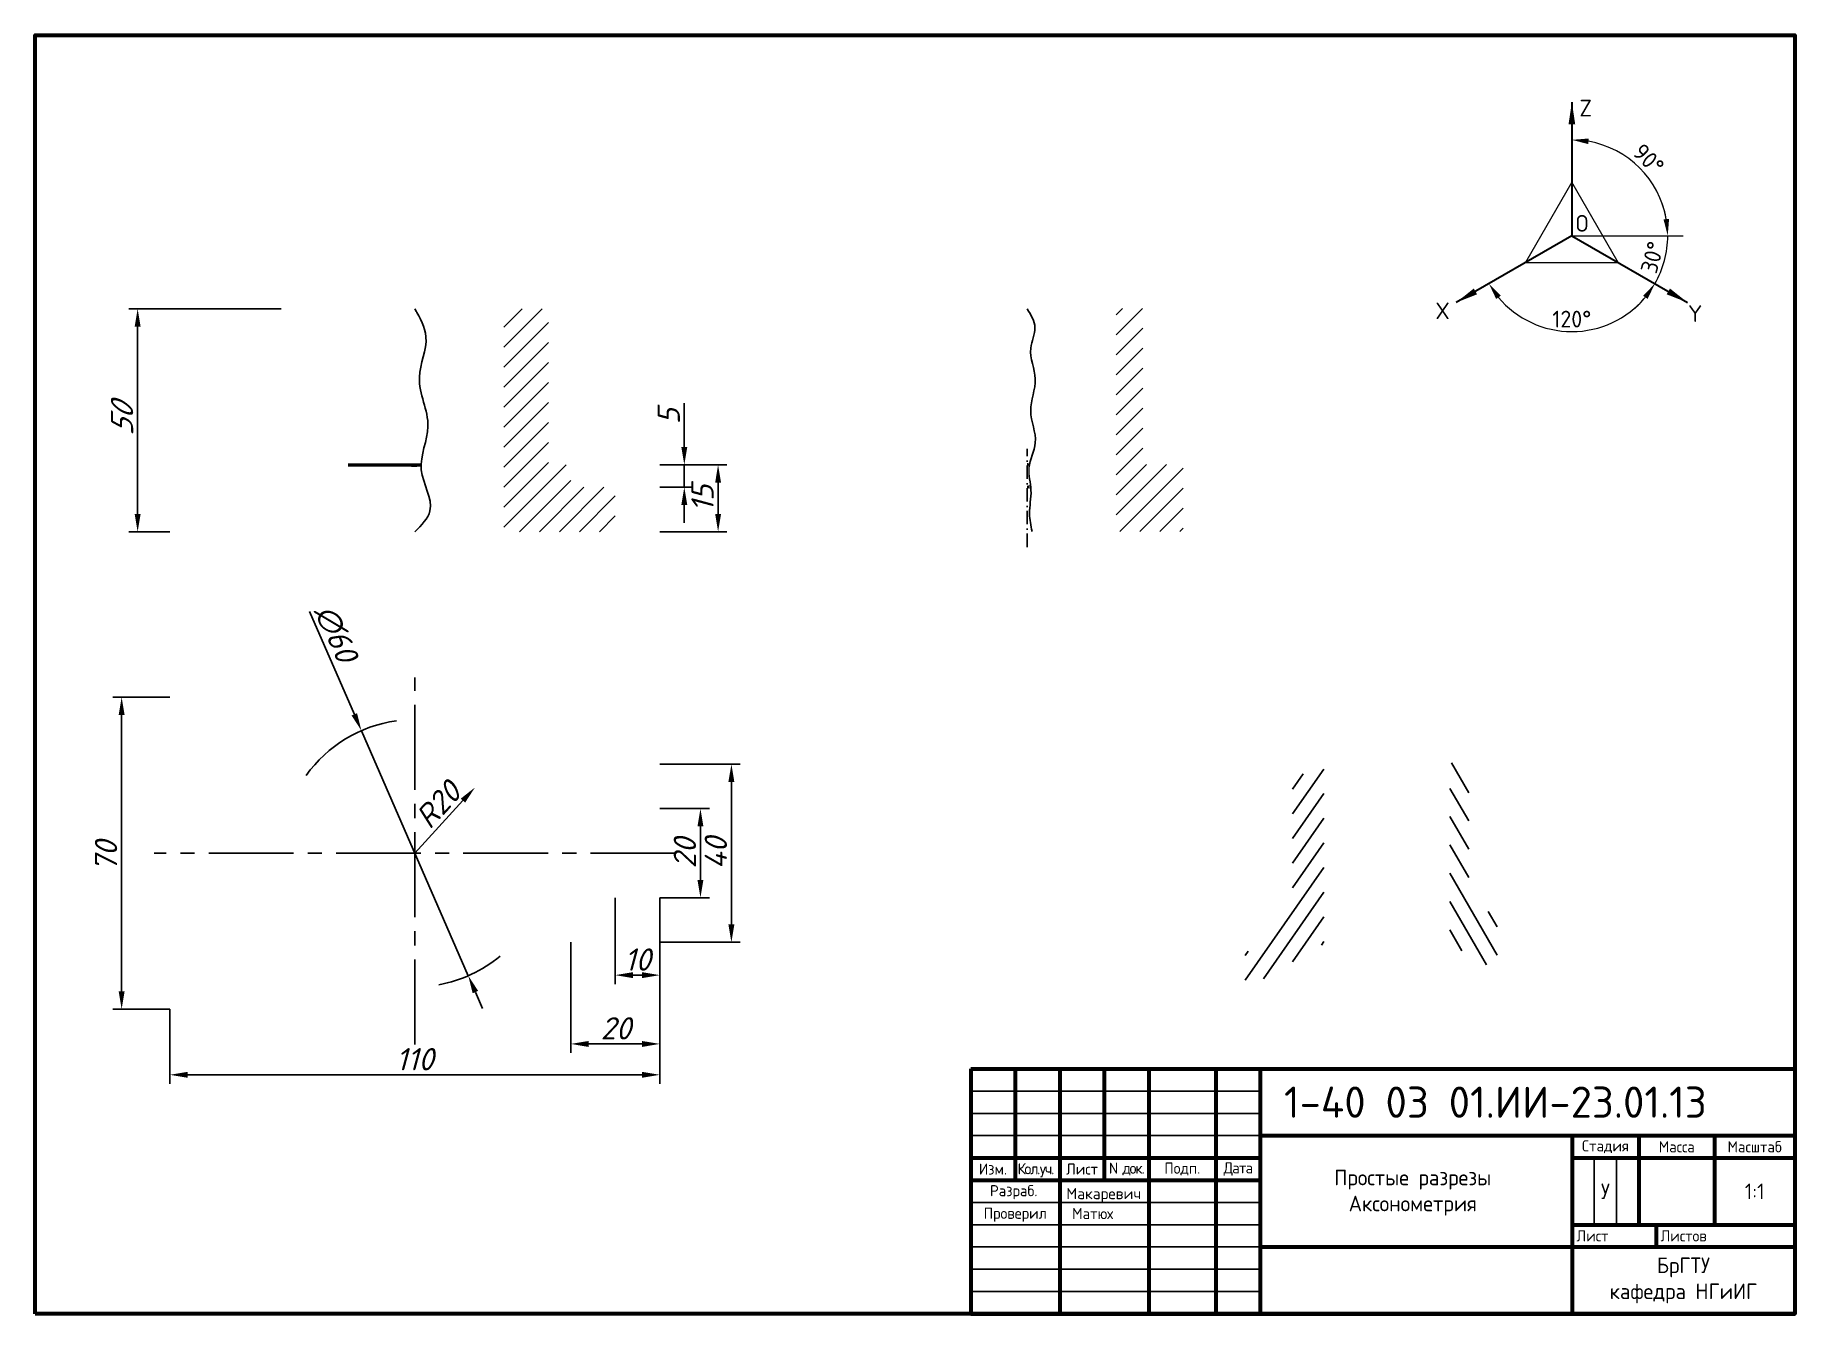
# Paper-space layout 'Лист1' of a CAD drawing. Header units: millimetres. Extents: x 12 to 407, y 3 to 290.
import ezdxf

# ---------------------------------------------------------------- set-up
doc = ezdxf.new("R2010")
doc.units = ezdxf.units.MM
doc.linetypes.add('482 Границы районов', pattern=[5, 3, -1, 0, -1])
doc.linetypes.add('CENTER2', pattern=[28.575, 19.05, -3.175, 3.175, -3.175])
doc.layers.add('MD_Видимые_0', color=7, linetype='Continuous', lineweight=50)
doc.layers.add('MD_Штриховка_0', color=7, linetype='Continuous', lineweight=25)
doc.styles.add('GOST-2.304_Type-B', font='GOST Common.ttf')
doc.styles.add('SPDS', font='isocpeur.ttf', dxfattribs={"oblique": 15})
doc.styles.get("Standard").update_dxf_attribs({"font": 'arial.ttf'})
doc.dimstyles.new('Copy of STANDARD', dxfattribs={"dimscale": 0, "dimtxt": 5, "dimasz": 4, "dimexe": 2, "dimexo": 0, "dimgap": 1, "dimtad": 1, "dimdec": 0, "dimzin": 12, "dimdsep": 46, "dimtxsty": 'SPDS', "dimcen": -3, "dimclrd": 256, "dimclre": 256, "dimadec": 0, "dimazin": 0, "dimtfac": 1, "dimtdec": 0, "dimtmove": 0, "dimatfit": 1, "dimfxl": 1, "dimtolj": 1, "dimtzin": 0, "dimarcsym": 0})

# ---------------------------------------------------------------- blocks, each defined once
blk = doc.blocks.new('*U16')
at = {"color": 0, "linetype": 'CENTER2', "transparency": 16777216}
blk.add_line((58.5, 0), (-58.5, 0), dxfattribs=at)
blk = doc.blocks.new('*U17')
at = {"color": 0, "linetype": 'CENTER2', "transparency": 16777216}
blk.add_line((0, -42.93), (0, 39.46), dxfattribs=at)
blk = doc.blocks.new('*U24')
at = {"color": 0, "linetype": '482 Границы районов', "transparency": 16777216}
blk.add_line((0, -11), (0, 11), dxfattribs=at)
blk = doc.blocks.new('*D25')
at = {"lineweight": -2, "transparency": 16777216}
for p, q in [((67.17, 229.02), (32.94, 229.02)), ((34.94, 225.02), (34.94, 183.02)), ((42.17, 179.02), (32.94, 179.02))]:
    blk.add_line(p, q, dxfattribs=at)
at = {"transparency": 16777216}
for points in [[(34.27, 225.02), (35.61, 225.02), (34.94, 229.02)], [(34.27, 183.02), (35.61, 183.02), (34.94, 179.02)]]:
    blk.add_solid(points, dxfattribs=at)
at = {"layer": 'Defpoints', "color": 0, "transparency": 16777216}
for p in [(67.17, 229.02), (34.94, 179.02), (42.17, 179.02)]:
    blk.add_point(p, dxfattribs=at)
at = {"color": 0, "transparency": 16777216, "insert": (31.44, 204.02), "char_height": 5, "attachment_point": 5, "rotation": 90, "style": 'SPDS'}
blk.add_mtext('\\A1;{\\fISOCPEUR|b0|i1|c204|p34;50}', dxfattribs=at)
blk = doc.blocks.new('*D27')
at = {"lineweight": -2, "transparency": 16777216}
for p, q in [((152.17, 194.02), (167.24, 194.02)), ((165.24, 183.02), (165.24, 190.02)), ((152.17, 179.02), (167.24, 179.02))]:
    blk.add_line(p, q, dxfattribs=at)
at = {"transparency": 16777216}
for points in [[(164.58, 190.02), (165.91, 190.02), (165.24, 194.02)], [(164.58, 183.02), (165.91, 183.02), (165.24, 179.02)]]:
    blk.add_solid(points, dxfattribs=at)
at = {"layer": 'Defpoints', "color": 0, "transparency": 16777216}
for p in [(152.17, 194.02), (165.24, 194.02), (152.17, 179.02)]:
    blk.add_point(p, dxfattribs=at)
at = {"color": 0, "transparency": 16777216, "insert": (161.74, 186.52), "char_height": 5, "attachment_point": 5, "rotation": 90, "style": 'SPDS'}
blk.add_mtext('\\A1;15', dxfattribs=at)
blk = doc.blocks.new('*D28')
at = {"lineweight": -2, "transparency": 16777216}
for p, q in [((42.17, 141.85), (29.35, 141.85)), ((31.35, 137.85), (31.35, 75.85)), ((42.17, 71.85), (29.35, 71.85))]:
    blk.add_line(p, q, dxfattribs=at)
at = {"transparency": 16777216}
for points in [[(30.68, 137.85), (32.02, 137.85), (31.35, 141.85)], [(30.68, 75.85), (32.02, 75.85), (31.35, 71.85)]]:
    blk.add_solid(points, dxfattribs=at)
at = {"layer": 'Defpoints', "color": 0, "transparency": 16777216}
for p in [(42.17, 141.85), (31.35, 71.85), (42.17, 71.85)]:
    blk.add_point(p, dxfattribs=at)
at = {"color": 0, "transparency": 16777216, "insert": (27.85, 106.17), "char_height": 5, "attachment_point": 5, "rotation": 90, "style": 'SPDS'}
blk.add_mtext('\\A1;70', dxfattribs=at)
blk = doc.blocks.new('*D29')
at = {"lineweight": -2, "transparency": 16777216}
for p, q in [((132.17, 86.85), (132.17, 62.04)), ((152.17, 86.85), (152.17, 62.04)), ((148.17, 64.04), (136.17, 64.04))]:
    blk.add_line(p, q, dxfattribs=at)
at = {"transparency": 16777216}
for points in [[(136.17, 64.7), (136.17, 63.37), (132.17, 64.04)], [(148.17, 64.7), (148.17, 63.37), (152.17, 64.04)]]:
    blk.add_solid(points, dxfattribs=at)
at = {"layer": 'Defpoints', "color": 0, "transparency": 16777216}
for p in [(132.17, 86.85), (152.17, 86.85), (132.17, 64.04)]:
    blk.add_point(p, dxfattribs=at)
at = {"color": 0, "transparency": 16777216, "insert": (142.29, 67.54), "char_height": 5, "attachment_point": 5, "style": 'SPDS'}
blk.add_mtext('\\A1;20', dxfattribs=at)
blk = doc.blocks.new('*D30')
at = {"lineweight": -2, "transparency": 16777216}
for p, q in [((42.17, 71.85), (42.17, 55.11)), ((152.17, 71.85), (152.17, 55.11)), ((46.17, 57.11), (148.17, 57.11))]:
    blk.add_line(p, q, dxfattribs=at)
at = {"transparency": 16777216}
for points in [[(46.17, 57.77), (46.17, 56.44), (42.17, 57.11)], [(148.17, 57.77), (148.17, 56.44), (152.17, 57.11)]]:
    blk.add_solid(points, dxfattribs=at)
at = {"layer": 'Defpoints', "color": 0, "transparency": 16777216}
for p in [(42.17, 71.85), (152.17, 71.85), (152.17, 57.11)]:
    blk.add_point(p, dxfattribs=at)
at = {"color": 0, "transparency": 16777216, "insert": (97.17, 60.61), "char_height": 5, "attachment_point": 5, "style": 'SPDS'}
blk.add_mtext('\\A1;110', dxfattribs=at)
blk = doc.blocks.new('*D31')
at = {"lineweight": -2, "transparency": 16777216}
for p, q in [((142.17, 96.85), (142.17, 77.48)), ((152.17, 96.85), (152.17, 77.48)), ((146.17, 79.48), (148.17, 79.48))]:
    blk.add_line(p, q, dxfattribs=at)
at = {"transparency": 16777216}
for points in [[(146.17, 80.15), (146.17, 78.81), (142.17, 79.48)], [(148.17, 80.15), (148.17, 78.81), (152.17, 79.48)]]:
    blk.add_solid(points, dxfattribs=at)
at = {"layer": 'Defpoints', "color": 0, "transparency": 16777216}
for p in [(142.17, 96.85), (152.17, 96.85), (152.17, 79.48)]:
    blk.add_point(p, dxfattribs=at)
at = {"color": 0, "transparency": 16777216, "insert": (147.17, 82.98), "char_height": 5, "attachment_point": 5, "style": 'SPDS'}
blk.add_mtext('\\A1;10', dxfattribs=at)
blk = doc.blocks.new('*D33')
at = {"lineweight": -2, "transparency": 16777216}
for p, q in [((152.17, 116.85), (163.28, 116.85)), ((161.28, 112.85), (161.28, 100.85)), ((152.17, 96.85), (163.28, 96.85))]:
    blk.add_line(p, q, dxfattribs=at)
at = {"transparency": 16777216}
for points in [[(160.61, 112.85), (161.94, 112.85), (161.28, 116.85)], [(160.61, 100.85), (161.94, 100.85), (161.28, 96.85)]]:
    blk.add_solid(points, dxfattribs=at)
at = {"layer": 'Defpoints', "color": 0, "transparency": 16777216}
for p in [(152.17, 116.85), (152.17, 96.85), (161.28, 96.85)]:
    blk.add_point(p, dxfattribs=at)
at = {"color": 0, "transparency": 16777216, "insert": (157.78, 106.85), "char_height": 5, "attachment_point": 5, "rotation": 90, "style": 'SPDS'}
blk.add_mtext('\\A1;20', dxfattribs=at)
blk = doc.blocks.new('*D34')
at = {"lineweight": -2, "transparency": 16777216}
for p, q in [((152.17, 126.85), (170.23, 126.85)), ((168.23, 122.85), (168.23, 90.85)), ((152.17, 86.85), (170.23, 86.85))]:
    blk.add_line(p, q, dxfattribs=at)
at = {"transparency": 16777216}
for points in [[(167.56, 122.85), (168.89, 122.85), (168.23, 126.85)], [(167.56, 90.85), (168.89, 90.85), (168.23, 86.85)]]:
    blk.add_solid(points, dxfattribs=at)
at = {"layer": 'Defpoints', "color": 0, "transparency": 16777216}
for p in [(152.17, 126.85), (152.17, 86.85), (168.23, 86.85)]:
    blk.add_point(p, dxfattribs=at)
at = {"color": 0, "transparency": 16777216, "insert": (164.73, 106.85), "char_height": 5, "attachment_point": 5, "rotation": 90, "style": 'SPDS'}
blk.add_mtext('\\A1;40', dxfattribs=at)
blk = doc.blocks.new('*D35')
at = {"lineweight": -2, "transparency": 16777216}
blk.add_line((97.17, 106.85), (107.97, 118.66), dxfattribs=at)
at = {"transparency": 16777216}
blk.add_solid([(107.48, 119.11), (108.46, 118.21), (110.67, 121.61)], dxfattribs=at)
at = {"layer": 'Defpoints', "color": 0, "transparency": 16777216}
for p in [(110.67, 121.61), (97.17, 106.85)]:
    blk.add_point(p, dxfattribs=at)
at = {"color": 0, "transparency": 16777216, "insert": (102.38, 117.73), "char_height": 5, "attachment_point": 5, "rotation": 47.555, "style": 'SPDS'}
blk.add_mtext('\\A1;R20', dxfattribs=at)
blk = doc.blocks.new('*D36')
at = {"lineweight": -2, "transparency": 16777216}
for p, q in [((83.59, 138.02), (73.52, 161.12)), ((109.16, 79.35), (85.18, 134.35)), ((110.76, 75.68), (112.36, 72.02))]:
    blk.add_line(p, q, dxfattribs=at)
at = {"transparency": 16777216}
for points in [[(84.2, 138.28), (82.97, 137.75), (85.18, 134.35)], [(111.37, 75.95), (110.15, 75.42), (109.16, 79.35)]]:
    blk.add_solid(points, dxfattribs=at)
at = {"layer": 'Defpoints', "color": 0, "transparency": 16777216}
for p in [(85.18, 134.35), (109.16, 79.35)]:
    blk.add_point(p, dxfattribs=at)
at = {"color": 0, "transparency": 16777216, "insert": (79.49, 156.17), "char_height": 5, "attachment_point": 5, "rotation": 293.5531, "style": 'SPDS'}
blk.add_mtext('\\A1;∅60', dxfattribs=at)
blk = doc.blocks.new('*D37')
at = {"lineweight": -2, "transparency": 16777216}
for p, q in [((157.66, 198.02), (157.66, 207.86)), ((152.17, 194.02), (159.66, 194.02)), ((157.66, 189.02), (157.66, 194.02)), ((152.17, 189.02), (159.66, 189.02)), ((157.66, 185.02), (157.66, 181.02))]:
    blk.add_line(p, q, dxfattribs=at)
at = {"transparency": 16777216}
for points in [[(156.99, 198.02), (158.32, 198.02), (157.66, 194.02)], [(156.99, 185.02), (158.32, 185.02), (157.66, 189.02)]]:
    blk.add_solid(points, dxfattribs=at)
at = {"layer": 'Defpoints', "color": 0, "transparency": 16777216}
for p in [(152.17, 194.02), (157.66, 194.02), (152.17, 189.02)]:
    blk.add_point(p, dxfattribs=at)
at = {"color": 0, "transparency": 16777216, "insert": (154.16, 204.94), "char_height": 5, "attachment_point": 5, "rotation": 90, "style": 'SPDS'}
blk.add_mtext('\\A1;5', dxfattribs=at)

psp = doc.layouts.new('Лист1')

# ---------------------------------------------------------------- hatches: boundary and pattern name
at = {"layer": 'MD_Штриховка_0'}
h = psp.add_hatch(dxfattribs=at)
h.set_pattern_fill('ANSI31', color=256, style=0)
h.paths.add_polyline_path([(127.17, 194.02), (127.17, 229.02), (117.17, 229.02), (117.17, 179.02), (142.17, 179.02), (142.17, 189.02), (132.17, 189.02), (132.17, 194.02)], flags=0)
h = psp.add_hatch(dxfattribs=at)
h.set_pattern_fill('ANSI31', color=256, style=0)
h.paths.add_polyline_path([(269.62, 179.08), (269.62, 194.08), (260.6, 194.08), (260.6, 229.08), (254.62, 229.08), (254.62, 179.08)], flags=0)
h = psp.add_hatch(dxfattribs=at)
h.set_pattern_fill('ANSI31', color=256, angle=10, style=0)
h.paths.add_polyline_path([(283.56, 84.49), (283.56, 76.32), (301.23, 86.53), (301.23, 127.35), (294.16, 123.27), (294.16, 94.69), (290.63, 92.65), (290.63, 88.57)], flags=0)
h = psp.add_hatch(dxfattribs=at)
h.set_pattern_fill('ANSI31', color=256, angle=75, style=0)
h.paths.add_polyline_path([(340.12, 80.4), (340.12, 92.65), (333.75, 96.33), (333.75, 124.91), (329.52, 127.35), (329.52, 86.53)], flags=0)

# ---------------------------------------------------------------- linework, layer by layer
at = {"lineweight": 30}
for p, q in [((356.9, 275.45), (356.9, 245.45)), ((356.9, 245.45), (330.92, 230.45)), ((356.9, 245.45), (382.88, 230.45))]:
    psp.add_line(p, q, dxfattribs=at)
at = {"color": 1, "lineweight": 20}
for p, q in [((356.9, 257.45), (346.51, 239.45)), ((367.3, 239.45), (356.9, 257.45)), ((346.51, 239.45), (367.3, 239.45))]:
    psp.add_line(p, q, dxfattribs=at)
at = {"lineweight": 20}
psp.add_line((356.9, 245.45), (381.9, 245.45), dxfattribs=at)
at = {"lineweight": 60}
for p in [(406.94, 113.46), (221.94, 58.46)]:
    psp.add_line(p, (406.94, 58.46), dxfattribs=at)
at = {"linetype": 'Continuous', "lineweight": 60}
for p, q in [((221.94, 58.46), (406.94, 58.46)), ((221.94, 58.46), (221.94, 3.46)), ((231.94, 58.46), (231.94, 33.46)), ((241.94, 58.46), (241.94, 3.46)), ((251.94, 58.46), (251.94, 33.46)), ((261.94, 58.46), (261.94, 3.46)), ((276.94, 58.46), (276.94, 3.46)), ((286.94, 58.46), (286.94, 3.46)), ((406.94, 58.46), (406.94, 3.46)), ((286.94, 43.46), (406.94, 43.46)), ((356.94, 43.46), (356.94, 3.46)), ((371.94, 43.46), (371.94, 23.46)), ((388.94, 43.46), (388.94, 23.46)), ((221.94, 38.46), (286.94, 38.46)), ((356.94, 38.46), (406.94, 38.46)), ((221.94, 33.46), (286.94, 33.46)), ((356.94, 23.46), (406.94, 23.46)), ((375.81, 23.46), (375.81, 18.46)), ((286.94, 18.46), (406.94, 18.46)), ((221.94, 3.46), (406.94, 3.46))]:
    psp.add_line(p, q, dxfattribs=at)
at = {"linetype": 'Continuous'}
for p, q in [((221.94, 53.46), (286.94, 53.46)), ((221.94, 48.46), (286.94, 48.46)), ((221.94, 43.46), (286.94, 43.46)), ((361.94, 38.46), (361.94, 23.46)), ((366.94, 38.46), (366.94, 23.46)), ((221.94, 28.46), (286.94, 28.46)), ((221.94, 23.46), (286.94, 23.46)), ((221.94, 18.46), (286.94, 18.46)), ((221.94, 13.46), (286.94, 13.46)), ((221.94, 8.46), (286.94, 8.46))]:
    psp.add_line(p, q, dxfattribs=at)
at = {"lineweight": 60}
psp.add_lwpolyline([(11.94, 3.46), (11.94, 290.46), (406.94, 290.46), (406.94, 3.46), (11.94, 3.46)], dxfattribs=at)
at = {"lineweight": 20}
for points in [[(356.9, 275.45, 0, 1.5, 0), (356.9, 270.45, 1.5, 1.5, 0)], [(330.92, 230.45, 0, 1.5, 0), (335.25, 232.95, 1.5, 1.5, 0)], [(382.88, 230.45, 0, 1.5, 0), (378.55, 232.95, 1.5, 1.5, 0)]]:
    psp.add_lwpolyline(points, format="xyseb", dxfattribs=at)
for start, end in [(9.9966, 80.0034), (9.9966, 19.9933), (330, 0), (219.9966, 320.0034), (310.0067, 320.0034)]:
    psp.add_arc((356.9, 245.45), 21.52, start, end, dxfattribs=at)
for start, end in [(97.9551, 144.4055), (280.3846, 309.6287)]:
    psp.add_arc((97.17, 106.85), 30, start, end)
for points in [[(97.17, 229.02), (99.67, 222.78), (98.18, 213.67), (100.12, 202.63), (98.62, 192.93), (100.57, 183.68), (97.17, 179.02)], [(234.64, 229.04), (236.38, 224.85), (235.42, 220.21), (236.45, 213.32), (235.42, 206.17), (236.45, 198.96), (235.03, 193.35), (235.48, 188.33), (235.15, 183.02), (235.73, 179.09)]]:
    psp.add_spline(points, degree=3)
for points in [[(360.58, 266.02), (360.69, 267.27), (356.9, 266.97)], [(378.72, 249.24), (377.47, 249.13), (378.42, 245.45)], [(378.72, 249.24), (377.47, 249.13), (378.42, 245.45)], [(339.9, 231.26), (340.93, 231.98), (338.27, 234.69)], [(372.88, 231.98), (373.9, 231.26), (375.54, 234.69)], [(372.88, 231.98), (373.9, 231.26), (375.54, 234.69)]]:
    psp.add_solid(points)
at = {"layer": 'MD_Видимые_0'}
psp.add_line((234.62, 194.08), (234.95, 194.07), dxfattribs=at)
at = {"layer": 'MD_Видимые_0', "color": 18, "true_color": 0x000000}
psp.add_line((234.62, 189.08), (235.18, 189.08), dxfattribs=at)

# ---------------------------------------------------------------- block references
at = {"linetype": 'CENTER2'}
for name in ['*U17', '*U16']:
    psp.add_blockref(name, (97.17, 106.85), dxfattribs=at)

# ---------------------------------------------------------------- texts
at = {"lineweight": 20, "char_height": 3.75, "attachment_point": 5, "style": 'GOST-2.304_Type-B'}
for s, insert in [('Z', (360.01, 274.1)), ('О', (359.18, 248.23)), ('X', (327.87, 228.6)), ('Y', (384.58, 227.98)), ('120°', (356.9, 226.74))]:
    psp.add_mtext(s, dxfattribs=dict(at, insert=insert))
for s, insert, rotation in [('90°', (374.11, 262.65), 315), ('30°', (374.97, 240.61), 75)]:
    psp.add_mtext(s, dxfattribs=dict(at, insert=insert, rotation=rotation))
at = {"lineweight": -3, "insert": (292.28, 54.47), "char_height": 7, "attachment_point": 1}
psp.add_mtext_dynamic_manual_height_columns('{\\fISOCPEUR|b0|i0|c0|p34;1-40 03 01.\\fISOCPEUR|b0|i0|c204|p34;ИИ\\fISOCPEUR|b0|i0|c0|p34;-23.01.13}', width=135.5917, gutter_width=35, heights=[0], dxfattribs=at)
at = {"linetype": 'Continuous', "style": 'GOST-2.304_Type-B'}
for s, insert, char_height, width, attachment_point in [('Стадия', (364.44, 40.96), 2.5, 13, 5), ('Масса', (380.44, 40.96), 2.5, 15, 5), ('Масштаб', (397.94, 40.96), 2.5, 16, 5), ('Изм.', (226.94, 35.96), 2.5, 8, 5), ('{\\T0.8;Кол.уч.}', (236.54, 35.69), 2.5, 9, 5), ('Лист', (246.94, 35.96), 2.5, 8, 5), ('{\\T0.8;N док.}', (256.94, 35.96), 2.5, 9, 5), ('Подп.', (269.44, 35.96), 2.5, 13, 5), ('{\\T0.9;Дата}', (281.94, 35.96), 2.5, 8, 5), ('Простые разрезы\\PАксонометрия', (321.19, 30.66), 3.5, 61.571, 5), ('Разраб.', (231.61, 30.76), 2.5, 18, 5), ('У', (364.44, 30.96), 3.5, 3, 5), ('1:1', (397.94, 30.96), 3.5, 16, 5), ('Проверил', (231.94, 25.69), 2.5, 18, 5), ('Матюх', (249.32, 25.96), 2.5, 18, 5), ('Лист', (357.94, 20.96), 2.5, 16.8636, 4), ('Листов', (376.81, 20.96), 2.5, 29.1364, 4), ('БрГТУ \\Pкафедра НГиИГ', (381.94, 10.96), 3.5, 48, 5)]:
    psp.add_mtext(s, dxfattribs=dict(at, insert=insert, char_height=char_height, width=width, attachment_point=attachment_point))
at = {"insert": (243.4, 31.69), "char_height": 2.5, "attachment_point": 1}
psp.add_mtext_dynamic_manual_height_columns('{\\fISOCPEUR|b0|i0|c204|p34;Макаревич}', width=16.9515, gutter_width=12.5, heights=[0], dxfattribs=at)

# ---------------------------------------------------------------- dimensions: what is measured, and where the dimension line sits
dim = psp.add_linear_dim(base=(34.94, 179.02), p1=(67.17, 229.02), p2=(42.17, 179.02), angle=90, text='{\\fISOCPEUR|b0|i1|c204|p34;<>}', dimstyle='Copy of STANDARD', override={"dimscale": 1, "dimlfac": -1})
dim.commit()
dim.dimension.update_dxf_attribs({"geometry": '*D25', "text_midpoint": (31.44, 204.02)})
for base, p1, p2, picture, middle in [((157.66, 194.02), (152.17, 189.02), (152.17, 194.02), '*D37', (157.66, 204.94)), ((31.35, 71.85), (42.17, 141.85), (42.17, 71.85), '*D28', (31.35, 106.17))]:
    dim = psp.add_linear_dim(base=base, p1=p1, p2=p2, angle=90, dimstyle='Copy of STANDARD', override={"dimscale": 1, "dimlfac": -1})
    dim.commit()
    dim.dimension.update_dxf_attribs({"geometry": picture, "text_midpoint": middle, "dimtype": 160})
for base, p1, p2, picture, middle in [((165.24, 194.02), (152.17, 179.02), (152.17, 194.02), '*D27', (161.74, 186.52)), ((168.23, 86.85), (152.17, 126.85), (152.17, 86.85), '*D34', (164.73, 106.85)), ((161.28, 96.85), (152.17, 116.85), (152.17, 96.85), '*D33', (157.78, 106.85))]:
    dim = psp.add_linear_dim(base=base, p1=p1, p2=p2, angle=90, dimstyle='Copy of STANDARD', override={"dimscale": 1, "dimlfac": -1})
    dim.commit()
    dim.dimension.update_dxf_attribs({"geometry": picture, "text_midpoint": middle})
dim = psp.add_diameter_dim_2p(p1=(109.16, 79.35), p2=(85.18, 134.35), dimstyle='Copy of STANDARD', override={"dimscale": 1})
dim.commit()
dim.dimension.update_dxf_attribs({"geometry": '*D36', "text_midpoint": (76.28, 154.77), "dimtype": 163})
dim = psp.add_radius_dim(center=(97.17, 106.85), mpoint=(110.67, 121.61), dimstyle='Copy of STANDARD', override={"dimscale": 1, "dimlfac": -1})
dim.commit()
dim.dimension.update_dxf_attribs({"geometry": '*D35', "text_midpoint": (104.96, 115.37), "dimtype": 164})
for base, p1, p2, picture, middle in [((152.17, 79.48), (142.17, 96.85), (152.17, 96.85), '*D31', (147.17, 79.48)), ((132.17, 64.04), (152.17, 86.85), (132.17, 86.85), '*D29', (142.29, 64.04))]:
    dim = psp.add_linear_dim(base=base, p1=p1, p2=p2, dimstyle='Copy of STANDARD', override={"dimscale": 1, "dimlfac": -1})
    dim.commit()
    dim.dimension.update_dxf_attribs({"geometry": picture, "text_midpoint": middle, "dimtype": 160})
dim = psp.add_linear_dim(base=(152.17, 57.11), p1=(42.17, 71.85), p2=(152.17, 71.85), dimstyle='Copy of STANDARD', override={"dimscale": 1, "dimlfac": -1})
dim.commit()
dim.dimension.update_dxf_attribs({"geometry": '*D30', "text_midpoint": (97.17, 60.61)})

# ---------------------------------------------------------------- next in the draw order: wipeouts: each hides what was drawn before it
for points in [[(96.4, 193.71), (97.63, 193.77), (97.42, 179.46), (96.92, 179.28)], [(234.33, 193.8), (234.88, 193.84), (234.88, 189.36), (233.89, 189.35)]]:
    psp.add_wipeout(points)

# ---------------------------------------------------------------- next in the draw order: wipeouts: each hides what was drawn before it
for points in [[(96.85, 194.29), (97.54, 194.28), (97.43, 228.29), (96.02, 228.44)], [(234.36, 188.82), (234.87, 188.83), (235.08, 188.04), (234.89, 179.34), (234.09, 179.34), (234.29, 188.78)]]:
    psp.add_wipeout(points)

# ---------------------------------------------------------------- next in the draw order: linework, layer by layer
at = {"layer": 'MD_Видимые_0'}
psp.add_line((82.17, 194.02), (98.42, 194.02), dxfattribs=at)

# ---------------------------------------------------------------- next in the draw order: block references
at = {"linetype": '482 Границы районов'}
psp.add_blockref('*U24', (234.62, 186.58), dxfattribs=at)

doc.saveas('drawing.dxf')
